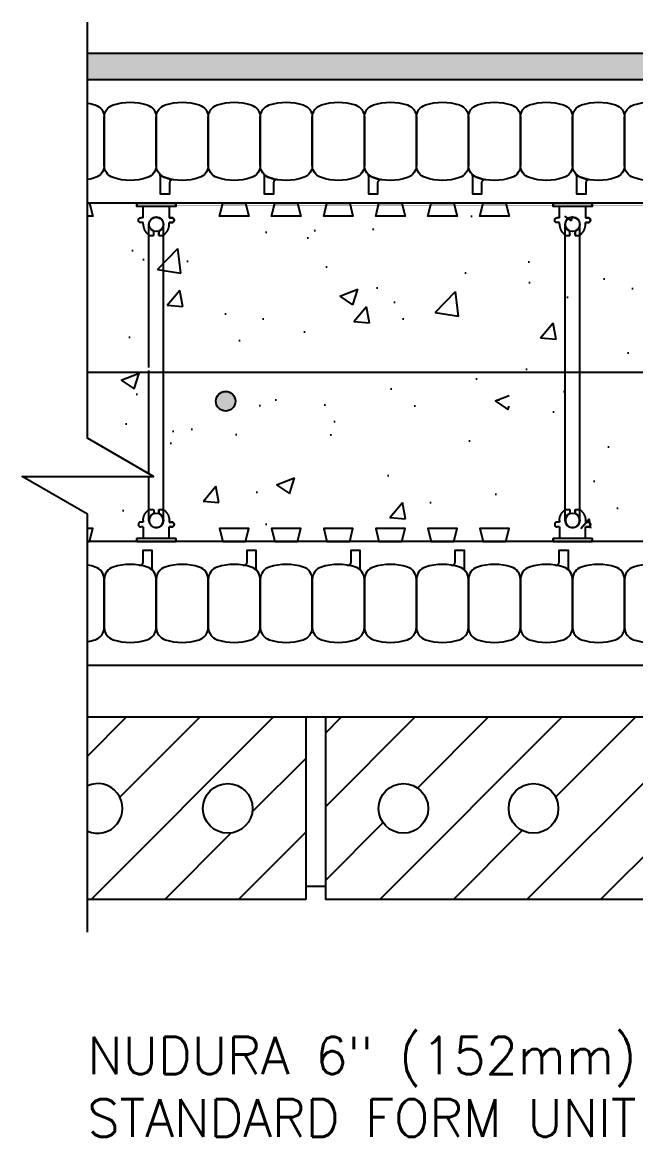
# Model space of a CAD drawing. Header units: inches. Extents: x 2887.4 to 2942.4, y 464.8 to 534.2.
# Drawn here: x 2887.35 to 2899.14, y 501.15 to 522.56 of the extents above; entities that cross this region are included whole.
import ezdxf

# ---------------------------------------------------------------- set-up
doc = ezdxf.new("R2010")
doc.units = ezdxf.units.IN
doc.header["$LTSCALE"] = 0.5
doc.header["$MEASUREMENT"] = 0
doc.layers.get('0').update_dxf_attribs({"linetype": 'CONTINUOUS'})
for name, color, linetype in [('HATCH', 12, 'CONTINUOUS'), ('LINE18', 9, 'CONTINUOUS'), ('line25', 2, 'CONTINUOUS'), ('LINE50', 5, 'CONTINUOUS'), ('LINE65', 3, 'CONTINUOUS'), ('LINE9', 9, 'CONTINUOUS'), ('TEXT', 4, 'CONTINUOUS')]:
    doc.layers.add(name, color=color, linetype=linetype)
doc.styles.get("Standard").update_dxf_attribs({"font": 'romans.shx'})

# ---------------------------------------------------------------- blocks, each defined once
blk = doc.blocks.new('Connector')
blk.add_point((0.271, 0))
at = {"layer": 'LINE9'}
for p, q in [((0, 0.375), (0, -0.375)), ((0.062, -0.375), (0.062, 0.375)), ((0.281, 0.25), (0.062, 0.25))]:
    blk.add_line(p, q, dxfattribs=at)
for points, weights in [([(0.007, 0.375), (0.004, 0.375), (0, 0.375)], [1, 0.972587069138, 0.950305488115]), ([(0.327, 0.343), (0.308, 0.343), (0.281, 0.317), (0.281, 0.297)], [1, 0.85355339, 0.85355339, 1]), ([(0.328, 0.343), (0.327, 0.343), (0.327, 0.343)], [1, 0.70710678, 1]), ([(0.375, 0.297), (0.375, 0.317), (0.348, 0.343), (0.329, 0.343)], [1, 0.85355339, 0.85355339, 1]), ([(0.406, 0.25), (0.546, 0.25), (0.619, 0.131)], [0.958404415409, 0.794674173519, 0.864651571113]), ([(0.619, 0.052), (0.612, 0.049), (0.604, 0.049)], [0.83615024178, 0.892081430621, 1]), ([(0.619, -0.131), (0.546, -0.25), (0.406, -0.25)], [0.864651574428, 0.794674169686, 0.958404415195]), ([(0.604, -0.049), (0.612, -0.049), (0.619, -0.052)], [1, 0.89208144177, 0.836150253337]), ([(0, -0.375), (0.004, -0.375), (0.007, -0.375)], [0.950305488115, 0.972587069138, 1]), ([(0.281, -0.297), (0.281, -0.317), (0.308, -0.343), (0.327, -0.343)], [1, 0.85355339, 0.85355339, 1]), ([(0.327, -0.343), (0.281, -0.343), (0.281, -0.297)], [1, 0.70710678, 1]), ([(0.329, -0.343), (0.348, -0.343), (0.375, -0.317), (0.375, -0.297)], [1, 0.85355339, 0.85355339, 1]), ([(0.375, -0.297), (0.375, -0.343), (0.329, -0.343)], [1, 0.70710678, 1])]:
    blk.add_rational_spline(points, weights, degree=2, dxfattribs=at)
for points, degree in [([(0, 0.375), (0.002, 0.375), (0.005, 0.375), (0.007, 0.375)], 3), ([(0.007, 0.375), (0.021, 0.375), (0.051, 0.375), (0.062, 0.375), (0.062, 0.375)], 3), ([(0.281, 0.25), (0.281, 0.297)], 1), ([(0.327, 0.343), (0.327, 0.343), (0.328, 0.343), (0.328, 0.343)], 3), ([(0.328, 0.343), (0.329, 0.343), (0.329, 0.343), (0.329, 0.343)], 3), ([(0.375, 0.25), (0.375, 0.297)], 1), ([(0.406, 0.25), (0.375, 0.25)], 1), ([(0.604, 0.049), (0.532, 0.049)], 1), ([(0.604, 0.049), (0.609, 0.049), (0.614, 0.05), (0.619, 0.052)], 3), ([(0.619, 0.131), (0.619, 0.052)], 1), ([(0.532, -0.049), (0.604, -0.049)], 1), ([(0.604, -0.049), (0.58, -0.049), (0.556, -0.049), (0.532, -0.049)], 3), ([(0.619, -0.052), (0.614, -0.05), (0.609, -0.049), (0.604, -0.049)], 3), ([(0.619, -0.052), (0.619, -0.131)], 1), ([(0.007, -0.375), (0.005, -0.375), (0.002, -0.375), (0, -0.375)], 3), ([(0.062, -0.375), (0.062, -0.375), (0.051, -0.375), (0.021, -0.375), (0.007, -0.375)], 3), ([(0.062, -0.25), (0.281, -0.25)], 1), ([(0.281, -0.297), (0.281, -0.25)], 1), ([(0.281, -0.25), (0.281, -0.297)], 1), ([(0.328, -0.343), (0.328, -0.343), (0.327, -0.343), (0.327, -0.343)], 3), ([(0.329, -0.343), (0.329, -0.343), (0.329, -0.343), (0.328, -0.343)], 3), ([(0.375, -0.25), (0.375, -0.297)], 1), ([(0.375, -0.297), (0.375, -0.25)], 1), ([(0.406, -0.25), (0.375, -0.25)], 1)]:
    blk.add_open_spline(points, degree=degree, dxfattribs=at)
for points, weights, knots in [([(0.062, 0.375), (0.062, 0.375), (0.046, 0.375), (0.03, 0.375), (0.007, 0.375)], [0.868718858569, 0.861102746415, 1, 0.861102734288, 0.868718859898], [0, 0, 0, 0.5, 0.5, 1, 1, 1]), ([(0.532, 0.049), (0.472, 0.203), (0.333, 0.113), (0.157, 0), (0.333, -0.113), (0.472, -0.203), (0.532, -0.049)], [0.899508922286, 0.599718215298, 1, 0.54226024, 1, 0.599718224335, 0.899508908749], [0, 0, 0, 0.318112, 0.318112, 0.681888, 0.681888, 1, 1, 1]), ([(0.007, -0.375), (0.03, -0.375), (0.046, -0.375), (0.062, -0.375), (0.062, -0.375)], [0.868718859319, 0.861102739573, 1, 0.861102742958, 0.868718858948], [0, 0, 0, 0.5, 0.5, 1, 1, 1])]:
    blk.add_rational_spline(points, weights, degree=2, knots=knots, dxfattribs=at)
for points in [[(0.406, 0.25), (0.406, 0.25), (0.406, 0.25), (0.406, 0.25), (0.406, 0.25), (0.406, 0.25), (0.406, 0.25)], [(0.406, 0.25), (0.406, 0.25), (0.406, 0.25), (0.406, 0.25), (0.406, 0.25), (0.406, 0.25), (0.406, 0.25)], [(0.406, 0.25), (0.406, 0.25), (0.406, 0.25), (0.406, 0.25), (0.406, 0.25), (0.406, 0.25), (0.406, 0.25)], [(0.406, 0.25), (0.406, 0.25), (0.406, 0.25), (0.406, 0.25), (0.406, 0.25), (0.406, 0.25), (0.406, 0.25)], [(0.406, 0.25), (0.406, 0.25), (0.406, 0.25), (0.406, 0.25), (0.406, 0.25), (0.406, 0.25), (0.406, 0.25)], [(0.406, 0.25), (0.406, 0.25), (0.406, 0.25), (0.406, 0.25), (0.406, 0.25), (0.406, 0.25), (0.406, 0.25)], [(0.406, 0.25), (0.406, 0.25), (0.406, 0.25), (0.406, 0.25), (0.406, 0.25), (0.406, 0.25), (0.406, 0.25)], [(0.406, 0.25), (0.406, 0.25), (0.406, 0.25), (0.406, 0.25), (0.406, 0.25), (0.406, 0.25), (0.406, 0.25)], [(0.406, 0.25), (0.406, 0.25), (0.406, 0.25), (0.406, 0.25), (0.406, 0.25), (0.406, 0.25), (0.406, 0.25)], [(0.406, 0.25), (0.406, 0.25), (0.406, 0.25), (0.406, 0.25), (0.406, 0.25), (0.406, 0.25), (0.406, 0.25)], [(0.406, 0.25), (0.406, 0.25), (0.406, 0.25), (0.406, 0.25), (0.406, 0.25), (0.406, 0.25), (0.406, 0.25)], [(0.406, 0.25), (0.406, 0.25), (0.406, 0.25), (0.406, 0.25), (0.406, 0.25), (0.406, 0.25), (0.406, 0.25)], [(0.406, 0.25), (0.406, 0.25), (0.406, 0.25), (0.406, 0.25), (0.406, 0.25), (0.406, 0.25), (0.406, 0.25)], [(0.406, 0.25), (0.406, 0.25), (0.406, 0.25), (0.406, 0.25), (0.406, 0.25), (0.406, 0.25), (0.406, 0.25)], [(0.406, 0.25), (0.406, 0.25), (0.406, 0.25), (0.406, 0.25), (0.406, 0.25), (0.406, 0.25), (0.406, 0.25)], [(0.406, 0.25), (0.406, 0.25), (0.406, 0.25), (0.406, 0.25), (0.406, 0.25), (0.406, 0.25), (0.406, 0.25)], [(0.406, 0.25), (0.406, 0.25), (0.406, 0.25), (0.406, 0.25), (0.406, 0.25), (0.406, 0.25), (0.406, 0.25)], [(0.406, 0.25), (0.406, 0.25), (0.406, 0.25), (0.406, 0.25), (0.406, 0.25), (0.406, 0.25), (0.406, 0.25)], [(0.406, 0.25), (0.406, 0.25), (0.406, 0.25), (0.406, 0.25), (0.406, 0.25), (0.406, 0.25), (0.406, 0.25)], [(0.406, 0.25), (0.406, 0.25), (0.406, 0.25), (0.406, 0.25), (0.406, 0.25), (0.406, 0.25), (0.406, 0.25)], [(0.406, 0.25), (0.406, 0.25), (0.406, 0.25), (0.406, 0.25), (0.406, 0.25), (0.406, 0.25), (0.406, 0.25)], [(0.406, 0.25), (0.406, 0.25), (0.406, 0.25), (0.406, 0.25), (0.406, 0.25), (0.406, 0.25), (0.406, 0.25)], [(0.406, 0.25), (0.406, 0.25), (0.406, 0.25), (0.406, 0.25), (0.406, 0.25), (0.406, 0.25), (0.406, 0.25)], [(0.406, 0.25), (0.406, 0.25), (0.406, 0.25), (0.406, 0.25), (0.406, 0.25), (0.406, 0.25), (0.406, 0.25)], [(0.532, 0.049), (0.532, 0.049), (0.532, 0.049), (0.532, 0.049), (0.532, 0.049), (0.532, 0.049), (0.532, 0.049)], [(0.532, 0.049), (0.532, 0.049), (0.532, 0.049), (0.532, 0.049), (0.532, 0.049), (0.532, 0.049), (0.532, 0.049)], [(0.532, 0.049), (0.532, 0.049), (0.532, 0.049), (0.532, 0.049), (0.532, 0.049), (0.532, 0.049), (0.532, 0.049)], [(0.532, 0.049), (0.532, 0.049), (0.532, 0.049), (0.532, 0.049), (0.532, 0.049), (0.532, 0.049), (0.532, 0.049)], [(0.532, 0.049), (0.532, 0.049), (0.532, 0.049), (0.532, 0.049), (0.532, 0.049), (0.532, 0.049), (0.532, 0.049)], [(0.532, 0.049), (0.532, 0.049), (0.532, 0.049), (0.532, 0.049), (0.532, 0.049), (0.532, 0.049), (0.532, 0.049)], [(0.532, 0.049), (0.532, 0.049), (0.532, 0.049), (0.532, 0.049), (0.532, 0.049), (0.532, 0.049), (0.532, 0.049)], [(0.532, 0.049), (0.532, 0.049), (0.532, 0.049), (0.532, 0.049), (0.532, 0.049), (0.532, 0.049), (0.532, 0.049)], [(0.532, 0.049), (0.532, 0.049), (0.532, 0.049), (0.532, 0.049), (0.532, 0.049), (0.532, 0.049), (0.532, 0.049)], [(0.532, 0.049), (0.532, 0.049), (0.532, 0.049), (0.532, 0.049), (0.532, 0.049), (0.532, 0.049), (0.532, 0.049)], [(0.604, 0.049), (0.604, 0.049), (0.604, 0.049), (0.604, 0.049), (0.604, 0.049), (0.604, 0.049), (0.604, 0.049)], [(0.604, 0.049), (0.604, 0.049), (0.604, 0.049), (0.604, 0.049), (0.604, 0.049), (0.604, 0.049), (0.604, 0.049)], [(0.604, 0.049), (0.604, 0.049), (0.604, 0.049), (0.604, 0.049), (0.604, 0.049), (0.604, 0.049), (0.604, 0.049)], [(0.604, 0.049), (0.604, 0.049), (0.604, 0.049), (0.604, 0.049), (0.604, 0.049), (0.604, 0.049), (0.604, 0.049)], [(0.619, 0.131), (0.619, 0.131), (0.619, 0.131), (0.619, 0.131), (0.619, 0.131), (0.619, 0.131), (0.619, 0.131)], [(0.619, 0.131), (0.619, 0.131), (0.619, 0.131), (0.619, 0.131), (0.619, 0.131), (0.619, 0.131), (0.619, 0.131)], [(0.619, 0.131), (0.619, 0.131), (0.619, 0.131), (0.619, 0.131), (0.619, 0.131), (0.619, 0.131), (0.619, 0.131)], [(0.619, 0.131), (0.619, 0.131), (0.619, 0.131), (0.619, 0.131), (0.619, 0.131), (0.619, 0.131), (0.619, 0.131)], [(0.532, -0.049), (0.532, -0.049), (0.532, -0.049), (0.532, -0.049), (0.532, -0.049), (0.532, -0.049), (0.532, -0.049)], [(0.532, -0.049), (0.532, -0.049), (0.532, -0.049), (0.532, -0.049), (0.532, -0.049), (0.532, -0.049), (0.532, -0.049)], [(0.532, -0.049), (0.532, -0.049), (0.532, -0.049), (0.532, -0.049), (0.532, -0.049), (0.532, -0.049), (0.532, -0.049)], [(0.532, -0.049), (0.532, -0.049), (0.532, -0.049), (0.532, -0.049), (0.532, -0.049), (0.532, -0.049), (0.532, -0.049)], [(0.604, -0.049), (0.604, -0.049), (0.604, -0.049), (0.604, -0.049), (0.604, -0.049), (0.604, -0.049), (0.604, -0.049)], [(0.604, -0.049), (0.604, -0.049), (0.604, -0.049), (0.604, -0.049), (0.604, -0.049), (0.604, -0.049), (0.604, -0.049)], [(0.604, -0.049), (0.604, -0.049), (0.604, -0.049), (0.604, -0.049), (0.604, -0.049), (0.604, -0.049), (0.604, -0.049)], [(0.604, -0.049), (0.604, -0.049), (0.604, -0.049), (0.604, -0.049), (0.604, -0.049), (0.604, -0.049), (0.604, -0.049)], [(0.604, -0.049), (0.604, -0.049), (0.604, -0.049), (0.604, -0.049), (0.604, -0.049), (0.604, -0.049), (0.604, -0.049)], [(0.604, -0.049), (0.604, -0.049), (0.604, -0.049), (0.604, -0.049), (0.604, -0.049), (0.604, -0.049), (0.604, -0.049)], [(0.604, -0.049), (0.604, -0.049), (0.604, -0.049), (0.604, -0.049), (0.604, -0.049), (0.604, -0.049), (0.604, -0.049)], [(0.604, -0.049), (0.604, -0.049), (0.604, -0.049), (0.604, -0.049), (0.604, -0.049), (0.604, -0.049), (0.604, -0.049)], [(0.619, -0.131), (0.619, -0.131), (0.619, -0.131), (0.619, -0.131), (0.619, -0.131), (0.619, -0.131), (0.619, -0.131)], [(0.619, -0.131), (0.619, -0.131), (0.619, -0.131), (0.619, -0.131), (0.619, -0.131), (0.619, -0.131), (0.619, -0.131)], [(0.619, -0.131), (0.619, -0.131), (0.619, -0.131), (0.619, -0.131), (0.619, -0.131), (0.619, -0.131), (0.619, -0.131)], [(0.619, -0.131), (0.619, -0.131), (0.619, -0.131), (0.619, -0.131), (0.619, -0.131), (0.619, -0.131), (0.619, -0.131)], [(0.406, -0.25), (0.406, -0.25), (0.406, -0.25), (0.406, -0.25), (0.406, -0.25), (0.406, -0.25), (0.406, -0.25)], [(0.406, -0.25), (0.406, -0.25), (0.406, -0.25), (0.406, -0.25), (0.406, -0.25), (0.406, -0.25), (0.406, -0.25)], [(0.406, -0.25), (0.406, -0.25), (0.406, -0.25), (0.406, -0.25), (0.406, -0.25), (0.406, -0.25), (0.406, -0.25)], [(0.406, -0.25), (0.406, -0.25), (0.406, -0.25), (0.406, -0.25), (0.406, -0.25), (0.406, -0.25), (0.406, -0.25)], [(0.406, -0.25), (0.406, -0.25), (0.406, -0.25), (0.406, -0.25), (0.406, -0.25), (0.406, -0.25), (0.406, -0.25)], [(0.406, -0.25), (0.406, -0.25), (0.406, -0.25), (0.406, -0.25), (0.406, -0.25), (0.406, -0.25), (0.406, -0.25)], [(0.406, -0.25), (0.406, -0.25), (0.406, -0.25), (0.406, -0.25), (0.406, -0.25), (0.406, -0.25), (0.406, -0.25)], [(0.406, -0.25), (0.406, -0.25), (0.406, -0.25), (0.406, -0.25), (0.406, -0.25), (0.406, -0.25), (0.406, -0.25)], [(0.406, -0.25), (0.406, -0.25), (0.406, -0.25), (0.406, -0.25), (0.406, -0.25), (0.406, -0.25), (0.406, -0.25)], [(0.406, -0.25), (0.406, -0.25), (0.406, -0.25), (0.406, -0.25), (0.406, -0.25), (0.406, -0.25), (0.406, -0.25)], [(0.406, -0.25), (0.406, -0.25), (0.406, -0.25), (0.406, -0.25), (0.406, -0.25), (0.406, -0.25), (0.406, -0.25)]]:
    blk.add_open_spline(points, degree=3, knots=[0, 0, 0, 0, 1, 1, 1, 1, 1, 1, 1], dxfattribs=at)

msp = doc.modelspace()

# ---------------------------------------------------------------- hatches: boundary and pattern name
at = {"layer": 'HATCH'}
h = msp.add_hatch(dxfattribs=at)
h.set_pattern_fill('AR-SAND', color=256, scale=0.25, style=0)
h.set_pattern_definition([(37.5, (-58.41438, -38.99263), (-0.01574834, 0.48170594), [0, -0.38, 0, -0.425, 0, -0.40625]), (7.5, (-58.4144, -38.9926), (0.44244418, 0.70553652), [0, -0.205, 0, -0.3425, 0, -0.13125]), (327.5, (-58.72188, -38.99263), (0.778535465, 0.001414763), [0, -0.125, 0, -0.45, 0, -0.5875]), (317.5, (-58.7219, -38.9926), (0.75153165, 0.21941889), [0, -0.0625, 0, -0.295, 0, -0.3375])])
h.paths.add_polyline_path([(2918.552, 521.958), (2918.297, 521.958), (2888.605, 521.958), (2888.605, 521.458), (2916.427, 521.458), (2917.927, 521.458), (2917.927, 514.708), (2918.052, 514.708, 0.406613), (2918.418, 514.704), (2918.418, 514.708), (2918.552, 514.708)])
h = msp.add_hatch(dxfattribs=at)
h.set_pattern_fill('AR-CONC', color=256, scale=0.5, style=0)
h.set_pattern_definition([(50, (13.737, 62.0218), (3.586301, -0.3137607), [0.375, -4.125]), (355, (13.737, 62.0218), (-0.6937567, 3.7609607), [0.3, -3.3]), (100.4514, (14.036, 61.9956), (2.892547, 3.4471977), [0.318701, -3.5057106]), (46.1842, (13.737, 63.022), (5.336205, -0.827595), [0.5625, -6.1875]), (96.6356, (14.1817, 62.953), (4.6733135, 4.870589), [0.478051, -5.258565]), (351.1842, (13.737, 63.022), (4.67331, 4.870593), [0.45, -4.95]), (21, (14.237, 62.7718), (2.9845353, -2.0130945), [0.375, -4.125]), (326, (14.237, 62.7718), (1.2165767, 3.62575), [0.3, -3.3]), (71.4514, (14.4858, 62.604), (4.201113, 1.6126525), [0.318701, -3.5057106]), (37.5, (13.737, 62.0218), (0.0607993, 1.66446927), [0, -3.26, 0, -3.35, 0, -3.3125]), (7.5, (13.737, 62.0218), (1.3153477, 1.9720586), [0, -1.91, 0, -3.185, 0, -1.2625]), (327.5, (12.622, 62.0218), (2.6691122, -0.11277436), [0, -1.25, 0, -3.9, 0, -5.175]), (317.5, (12.122, 62.0218), (2.9159308, 0.500525), [0, -1.625, 0, -2.59, 0, -3.675])])
h.paths.add_polyline_path([(2897.022, 516.21), (2897.022, 512.833), (2904.71, 512.833), (2904.71, 516.21)])
h.paths.add_polyline_path([(2896.71, 516.21), (2889.022, 516.21), (2889.022, 512.833), (2896.71, 512.833)])
h.paths.add_polyline_path([(2891.074, 515.278, -1), (2891.449, 515.278, -1)], flags=16)
h.paths.add_polyline_path([(2889.022, 518.833), (2889.022, 516.21), (2896.71, 516.21), (2896.71, 518.833)])
h.paths.add_polyline_path([(2897.022, 518.833), (2897.022, 516.21), (2904.71, 516.21), (2904.71, 518.833)])
h.paths.add_polyline_path([(2912.71, 516.21), (2912.71, 518.833), (2905.022, 518.833), (2905.022, 516.21)])
h.paths.add_polyline_path([(2912.71, 512.833), (2912.71, 516.21), (2905.022, 516.21), (2905.022, 512.833)])
h.paths.add_polyline_path([(2907.074, 515.278, -1), (2907.449, 515.278, -1)], flags=16)
h.paths.add_polyline_path([(2916.427, 518.833), (2913.022, 518.833), (2913.022, 512.833), (2916.427, 512.833)])
h.paths.add_polyline_path([(2914.148, 517.362, -1), (2914.523, 517.362, -1)], flags=16)
h.paths.add_polyline_path([(2914.523, 514.601, -1), (2914.148, 514.601, -1)], flags=16)
h.paths.add_polyline_path([(2888.614, 516.601), (2888.71, 516.546), (2888.71, 518.833), (2888.614, 518.833)])
h.paths.add_polyline_path([(2887.362, 515.868), (2888.614, 515.145), (2888.614, 512.833), (2888.71, 512.833), (2888.71, 515.868)])
at = {"layer": 'LINE65'}
msp.add_hatch(color=256, dxfattribs=at).paths.add_polyline_path([(2891.449, 515.278, 1), (2891.074, 515.278, 1)])

# ---------------------------------------------------------------- linework, layer by layer
at = {"layer": 'HATCH'}
for p, q in [((2888.605, 508.464), (2889.349, 509.208)), ((2888.677, 505.708), (2892.177, 509.208)), ((2889.227, 507.673), (2890.763, 509.208)), ((2893.177, 508.904), (2893.481, 509.208)), ((2893.177, 507.49), (2894.895, 509.208)), ((2894.224, 505.708), (2897.724, 509.208)), ((2894.95, 507.849), (2896.309, 509.208)), ((2897.052, 505.708), (2900.552, 509.208)), ((2897.602, 507.673), (2899.138, 509.208)), ((2891.773, 507.39), (2892.802, 508.418)), ((2893.177, 506.075), (2894.286, 507.185)), ((2890.091, 505.708), (2891.37, 506.986)), ((2891.506, 505.708), (2892.802, 507.004)), ((2895.638, 505.708), (2896.962, 507.033)), ((2898.466, 505.708), (2899.745, 506.986))]:
    msp.add_line(p, q, dxfattribs=at)
at = {"layer": 'LINE18'}
msp.add_lwpolyline([(2888.605, 505.084), (2888.605, 513.11), (2887.353, 513.833), (2889.875, 513.833), (2888.605, 514.566), (2888.605, 522.556)], dxfattribs=at)
at = {"layer": 'line25'}
for p, q in [((2916.427, 519.083), (2888.614, 519.083)), ((2917.927, 512.583), (2888.614, 512.583)), ((2892.802, 509.208), (2892.802, 505.708)), ((2893.177, 509.208), (2893.177, 505.708)), ((2893.177, 509.208), (2893.177, 505.708)), ((2893.177, 505.958), (2892.802, 505.958)), ((2892.802, 505.708), (2888.605, 505.708)), ((2901.177, 505.708), (2893.177, 505.708))]:
    msp.add_line(p, q, dxfattribs=at)
for points in [[(2888.614, 519.083), (2888.645, 519.083), (2888.708, 518.833), (2888.614, 518.833)], [(2888.614, 512.583), (2888.645, 512.583), (2888.708, 512.833), (2888.614, 512.833)]]:
    msp.add_lwpolyline(points, dxfattribs=at)
for points in [[(2891.645, 519.083), (2891.708, 518.833), (2891.145, 518.833), (2891.208, 519.083)], [(2892.645, 519.083), (2892.708, 518.833), (2892.145, 518.833), (2892.208, 519.083)], [(2893.645, 519.083), (2893.708, 518.833), (2893.145, 518.833), (2893.208, 519.083)], [(2894.645, 519.083), (2894.708, 518.833), (2894.145, 518.833), (2894.208, 519.083)], [(2895.645, 519.083), (2895.708, 518.833), (2895.145, 518.833), (2895.208, 519.083)], [(2896.645, 519.083), (2896.708, 518.833), (2896.145, 518.833), (2896.208, 519.083)], [(2891.645, 512.583), (2891.708, 512.833), (2891.145, 512.833), (2891.208, 512.583)], [(2892.645, 512.583), (2892.708, 512.833), (2892.145, 512.833), (2892.208, 512.583)], [(2893.645, 512.583), (2893.708, 512.833), (2893.145, 512.833), (2893.208, 512.583)], [(2894.645, 512.583), (2894.708, 512.833), (2894.145, 512.833), (2894.208, 512.583)], [(2895.645, 512.583), (2895.708, 512.833), (2895.145, 512.833), (2895.208, 512.583)], [(2896.645, 512.583), (2896.708, 512.833), (2896.145, 512.833), (2896.208, 512.583)]]:
    msp.add_lwpolyline(points, close=True, dxfattribs=at)
at = {"layer": 'line25', "flags": 128}
msp.add_lwpolyline([(2917.927, 509.208), (2888.605, 509.208)], dxfattribs=at)
at = {"layer": 'line25'}
for centre in [(2891.302, 507.458), (2894.677, 507.458), (2897.177, 507.458)]:
    msp.add_circle(centre, 0.477, dxfattribs=at)
msp.add_arc((2888.802, 507.458), 0.477, 245.621, 114.379, dxfattribs=at)
at = {"layer": 'LINE50'}
for p, q in [((2888.614, 521.458), (2916.427, 521.458)), ((2888.614, 510.208), (2917.927, 510.208))]:
    msp.add_line(p, q, dxfattribs=at)
at = {"layer": 'LINE65'}
msp.add_line((2914.43, 515.833), (2888.605, 515.833), dxfattribs=at)
msp.add_circle((2891.261, 515.278), 0.188, dxfattribs=at)
at = {"layer": 'LINE9'}
for p, q in [((2889.786, 516.099), (2889.786, 518.677)), ((2890.067, 516.099), (2890.067, 518.677)), ((2897.786, 516.099), (2897.786, 518.677)), ((2898.067, 516.099), (2898.067, 518.677)), ((2889.786, 515.924), (2889.786, 516.099)), ((2890.067, 512.989), (2890.067, 516.099)), ((2897.786, 512.989), (2897.786, 516.099)), ((2898.067, 512.989), (2898.067, 516.099)), ((2889.786, 513.885), (2889.786, 515.868)), ((2889.786, 512.989), (2889.786, 513.833))]:
    msp.add_line(p, q, dxfattribs=at)
at = {"layer": 'LINE9', "flags": 128}
msp.add_lwpolyline([(2918.552, 514.708), (2918.552, 521.958), (2918.297, 521.958), (2888.605, 521.958)], dxfattribs=at)
at = {"layer": 'LINE9'}
for points in [[(2888.614, 521.004, -0.03389), (2888.754, 520.969, -0.325305), (2888.927, 520.731), (2888.927, 519.81, -0.325305), (2888.754, 519.572, -0.03389), (2888.614, 519.537)], [(2888.614, 510.662, 0.03389), (2888.754, 510.697, 0.325305), (2888.927, 510.935), (2888.927, 511.856, 0.325305), (2888.754, 512.094, 0.03389), (2888.614, 512.129, 0.03389)]]:
    msp.add_lwpolyline(points, format="xyb", dxfattribs=at)
for points in [[(2889.754, 519.572, -0.157671), (2889.1, 519.572, -0.325305), (2888.927, 519.81), (2888.927, 520.731, -0.325305), (2889.1, 520.969, -0.157671), (2889.754, 520.969, -0.325305), (2889.927, 520.731), (2889.927, 519.81, -0.325305)], [(2890.754, 519.572, -0.157671), (2890.1, 519.572, -0.325305), (2889.927, 519.81), (2889.927, 520.731, -0.325305), (2890.1, 520.969, -0.157671), (2890.754, 520.969, -0.325305), (2890.927, 520.731), (2890.927, 519.81, -0.325305)], [(2891.754, 519.572, -0.157671), (2891.1, 519.572, -0.325305), (2890.927, 519.81), (2890.927, 520.731, -0.325305), (2891.1, 520.969, -0.157671), (2891.754, 520.969, -0.325305), (2891.927, 520.731), (2891.927, 519.81, -0.325305)], [(2892.754, 519.572, -0.157671), (2892.1, 519.572, -0.325305), (2891.927, 519.81), (2891.927, 520.731, -0.325305), (2892.1, 520.969, -0.157671), (2892.754, 520.969, -0.325305), (2892.927, 520.731), (2892.927, 519.81, -0.325305)], [(2893.754, 519.572, -0.157671), (2893.1, 519.572, -0.325305), (2892.927, 519.81), (2892.927, 520.731, -0.325305), (2893.1, 520.969, -0.157671), (2893.754, 520.969, -0.325305), (2893.927, 520.731), (2893.927, 519.81, -0.325305)], [(2894.754, 519.572, -0.157671), (2894.1, 519.572, -0.325305), (2893.927, 519.81), (2893.927, 520.731, -0.325305), (2894.1, 520.969, -0.157671), (2894.754, 520.969, -0.325305), (2894.927, 520.731), (2894.927, 519.81, -0.325305)], [(2895.754, 519.572, -0.157671), (2895.1, 519.572, -0.325305), (2894.927, 519.81), (2894.927, 520.731, -0.325305), (2895.1, 520.969, -0.157671), (2895.754, 520.969, -0.325305), (2895.927, 520.731), (2895.927, 519.81, -0.325305)], [(2896.754, 519.572, -0.157671), (2896.1, 519.572, -0.325305), (2895.927, 519.81), (2895.927, 520.731, -0.325305), (2896.1, 520.969, -0.157671), (2896.754, 520.969, -0.325305), (2896.927, 520.731), (2896.927, 519.81, -0.325305)], [(2897.754, 519.572, -0.157671), (2897.1, 519.572, -0.325305), (2896.927, 519.81), (2896.927, 520.731, -0.325305), (2897.1, 520.969, -0.157671), (2897.754, 520.969, -0.325305), (2897.927, 520.731), (2897.927, 519.81, -0.325305)], [(2898.754, 519.572, -0.157671), (2898.1, 519.572, -0.325305), (2897.927, 519.81), (2897.927, 520.731, -0.325305), (2898.1, 520.969, -0.157671), (2898.754, 520.969, -0.325305), (2898.927, 520.731), (2898.927, 519.81, -0.325305)], [(2899.754, 519.572, -0.157671), (2899.1, 519.572, -0.325305), (2898.927, 519.81), (2898.927, 520.731, -0.325305), (2899.1, 520.969, -0.157671), (2899.754, 520.969, -0.325305), (2899.927, 520.731), (2899.927, 519.81, -0.325305)], [(2890.1, 519.572, 0.037267), (2890.253, 519.535, 0.463036), (2890.181, 519.473), (2890.181, 519.252), (2890.01, 519.252), (2890.01, 519.598, 0.189002), (2889.993, 519.64, 0.128407)], [(2892.1, 519.572, 0.037267), (2892.253, 519.535, 0.463036), (2892.181, 519.473), (2892.181, 519.252), (2892.01, 519.252), (2892.01, 519.598, 0.189002), (2891.993, 519.64, 0.128407)], [(2894.1, 519.572, 0.037267), (2894.253, 519.535, 0.463036), (2894.181, 519.473), (2894.181, 519.252), (2894.01, 519.252), (2894.01, 519.598, 0.189002), (2893.993, 519.64, 0.128407)], [(2896.1, 519.572, 0.037267), (2896.253, 519.535, 0.463036), (2896.181, 519.473), (2896.181, 519.252), (2896.01, 519.252), (2896.01, 519.598, 0.189002), (2895.993, 519.64, 0.128407)], [(2898.1, 519.572, 0.037267), (2898.253, 519.535, 0.463036), (2898.181, 519.473), (2898.181, 519.252), (2898.01, 519.252), (2898.01, 519.598, 0.189002), (2897.993, 519.64, 0.128407)], [(2889.754, 512.094, 0.037267), (2889.6, 512.131, 0.463036), (2889.673, 512.193), (2889.673, 512.415), (2889.843, 512.415), (2889.843, 512.069, 0.189002), (2889.86, 512.026, 0.128407)], [(2891.754, 512.094, 0.037267), (2891.6, 512.131, 0.463036), (2891.673, 512.193), (2891.673, 512.415), (2891.843, 512.415), (2891.843, 512.069, 0.189002), (2891.86, 512.026, 0.128407)], [(2893.754, 512.094, 0.037267), (2893.6, 512.131, 0.463036), (2893.673, 512.193), (2893.673, 512.415), (2893.843, 512.415), (2893.843, 512.069, 0.189002), (2893.86, 512.026, 0.128407)], [(2895.754, 512.094, 0.037267), (2895.6, 512.131, 0.463036), (2895.673, 512.193), (2895.673, 512.415), (2895.843, 512.415), (2895.843, 512.069, 0.189002), (2895.86, 512.026, 0.128407)], [(2897.754, 512.094, 0.037267), (2897.6, 512.131, 0.463036), (2897.673, 512.193), (2897.673, 512.415), (2897.843, 512.415), (2897.843, 512.069, 0.189002), (2897.86, 512.026, 0.128407)], [(2889.754, 512.094, 0.157671), (2889.1, 512.094, 0.325305), (2888.927, 511.856), (2888.927, 510.935, 0.325305), (2889.1, 510.697, 0.157671), (2889.754, 510.697, 0.325305), (2889.927, 510.935), (2889.927, 511.856, 0.325305)], [(2890.754, 512.094, 0.157671), (2890.1, 512.094, 0.325305), (2889.927, 511.856), (2889.927, 510.935, 0.325305), (2890.1, 510.697, 0.157671), (2890.754, 510.697, 0.325305), (2890.927, 510.935), (2890.927, 511.856, 0.325305)], [(2891.754, 512.094, 0.157671), (2891.1, 512.094, 0.325305), (2890.927, 511.856), (2890.927, 510.935, 0.325305), (2891.1, 510.697, 0.157671), (2891.754, 510.697, 0.325305), (2891.927, 510.935), (2891.927, 511.856, 0.325305)], [(2892.754, 512.094, 0.157671), (2892.1, 512.094, 0.325305), (2891.927, 511.856), (2891.927, 510.935, 0.325305), (2892.1, 510.697, 0.157671), (2892.754, 510.697, 0.325305), (2892.927, 510.935), (2892.927, 511.856, 0.325305)], [(2893.754, 512.094, 0.157671), (2893.1, 512.094, 0.325305), (2892.927, 511.856), (2892.927, 510.935, 0.325305), (2893.1, 510.697, 0.157671), (2893.754, 510.697, 0.325305), (2893.927, 510.935), (2893.927, 511.856, 0.325305)], [(2894.754, 512.094, 0.157671), (2894.1, 512.094, 0.325305), (2893.927, 511.856), (2893.927, 510.935, 0.325305), (2894.1, 510.697, 0.157671), (2894.754, 510.697, 0.325305), (2894.927, 510.935), (2894.927, 511.856, 0.325305)], [(2895.754, 512.094, 0.157671), (2895.1, 512.094, 0.325305), (2894.927, 511.856), (2894.927, 510.935, 0.325305), (2895.1, 510.697, 0.157671), (2895.754, 510.697, 0.325305), (2895.927, 510.935), (2895.927, 511.856, 0.325305)], [(2896.754, 512.094, 0.157671), (2896.1, 512.094, 0.325305), (2895.927, 511.856), (2895.927, 510.935, 0.325305), (2896.1, 510.697, 0.157671), (2896.754, 510.697, 0.325305), (2896.927, 510.935), (2896.927, 511.856, 0.325305)], [(2897.754, 512.094, 0.157671), (2897.1, 512.094, 0.325305), (2896.927, 511.856), (2896.927, 510.935, 0.325305), (2897.1, 510.697, 0.157671), (2897.754, 510.697, 0.325305), (2897.927, 510.935), (2897.927, 511.856, 0.325305)], [(2898.754, 512.094, 0.157671), (2898.1, 512.094, 0.325305), (2897.927, 511.856), (2897.927, 510.935, 0.325305), (2898.1, 510.697, 0.157671), (2898.754, 510.697, 0.325305), (2898.927, 510.935), (2898.927, 511.856, 0.325305)], [(2899.754, 512.094, 0.157671), (2899.1, 512.094, 0.325305), (2898.927, 511.856), (2898.927, 510.935, 0.325305), (2899.1, 510.697, 0.157671), (2899.754, 510.697, 0.325305), (2899.927, 510.935), (2899.927, 511.856, 0.325305)]]:
    msp.add_lwpolyline(points, format="xyb", close=True, dxfattribs=at)
for centre in [(2889.927, 518.677), (2897.927, 518.677), (2889.927, 512.989), (2897.927, 512.989)]:
    msp.add_circle(centre, 0.141, dxfattribs=at)

# ---------------------------------------------------------------- block references
at = {"xscale": -1, "rotation": 90}
for p in [(2889.927, 519.083), (2897.927, 519.083)]:
    msp.add_blockref('Connector', p, dxfattribs=at)
at = {"layer": 'LINE9', "rotation": 90}
for p in [(2889.927, 512.583), (2897.927, 512.583)]:
    msp.add_blockref('Connector', p, dxfattribs=at)

# ---------------------------------------------------------------- texts
at = {"layer": 'TEXT', "insert": (2888.605, 502.113), "char_height": 0.72, "width": 14.97902, "attachment_point": 4}
msp.add_mtext('NUDURA 6" (152mm)\\PSTANDARD FORM UNIT', dxfattribs=at)

doc.saveas('drawing.dxf')
